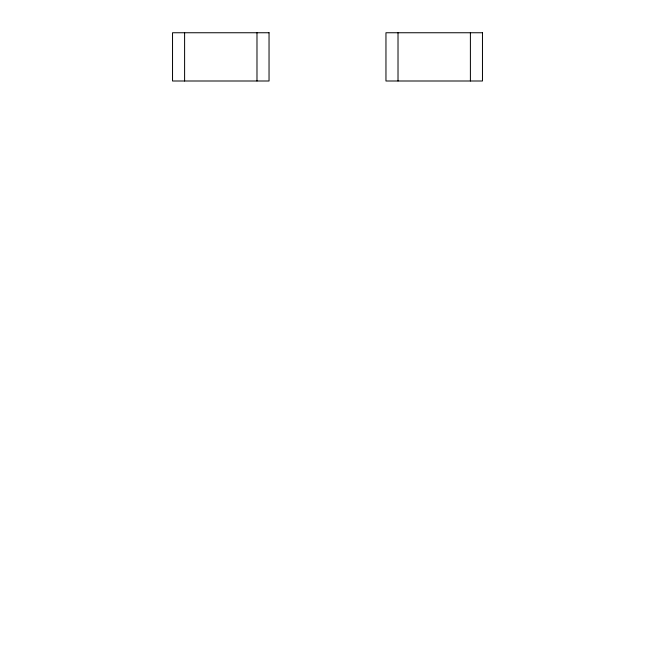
<?xml version="1.0" encoding="UTF-8"?>
<svg xmlns="http://www.w3.org/2000/svg" width="655" height="655" viewBox="0 0 655 655"><rect width="100%" height="100%" fill="white"/><g stroke="black" fill="none" stroke-linecap="round" stroke-linejoin="round"><path stroke-width="0.98" d="M470.396 32.75L470.396 80.999M398.019 32.75L398.019 80.999M256.981 32.75L256.981 80.999M184.604 32.75L184.604 80.999M269.041 32.75L172.535 32.75L172.535 80.999L269.041 80.999L269.041 32.75M482.465 32.75L385.959 32.75L385.959 80.999L482.465 80.999L482.465 32.75"/></g></svg>
